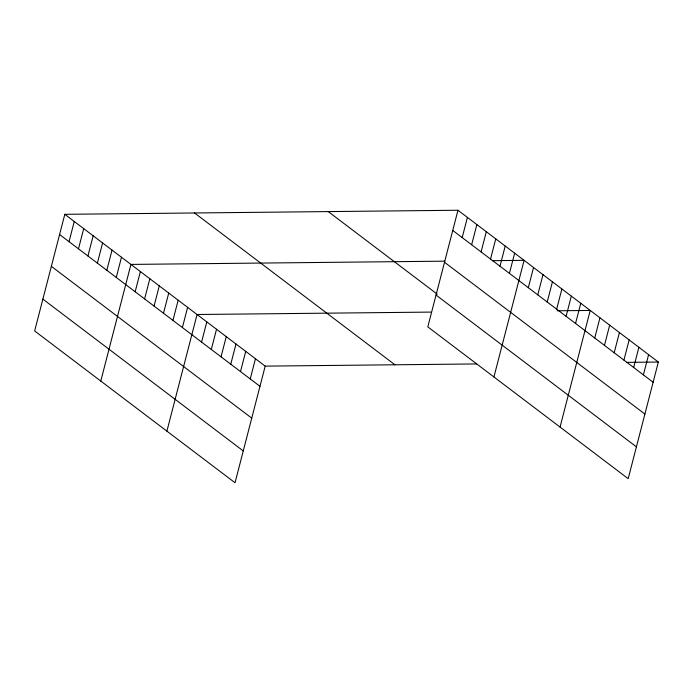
<?xml version="1.0" encoding="UTF-8"?>
<svg xmlns="http://www.w3.org/2000/svg" width="693" height="693" viewBox="0 0 693 693"><rect width="100%" height="100%" fill="white"/><g stroke="black" fill="none" stroke-linecap="round" stroke-linejoin="round"><path stroke-width="1.04" d="M64.813 214.319L34.65 330.951L235.031 482.752L265.194 366.129L64.813 214.319L457.969 210.248L658.35 362.049L628.187 478.681L427.806 326.871L457.969 210.248M69.04 241.675L74.255 221.474M78.482 248.83L83.706 228.638M87.933 255.986L93.148 235.793M97.375 263.141L102.599 242.948M106.826 270.296L112.041 250.104M116.268 277.451L121.492 257.259M100.78 381.046L130.942 264.414L444.811 261.166M135.161 291.77L140.384 271.569M144.612 298.926L149.835 278.733M154.054 306.081L159.277 285.888M163.505 313.236L168.728 293.044M172.947 320.391L178.17 300.199M182.398 327.546L187.621 307.354M166.9 431.141L197.063 314.509L430.777 312.093M201.576 342.082L206.8 321.89M211.304 349.454L216.528 329.262M221.041 356.826L226.264 336.633M230.769 364.197L235.992 344.005M240.506 371.569L245.729 351.377M250.242 378.95L255.457 358.749M462.196 237.595L467.42 217.403M471.638 244.75L476.862 224.558M481.089 251.905L486.313 231.713M490.531 259.061L495.755 238.868M499.982 266.225L505.206 246.024M509.424 273.38L514.648 253.188M493.936 376.966L524.099 260.343L492.177 260.672M528.317 287.69L533.541 267.498M537.768 294.846L542.991 274.653M547.21 302.001L552.434 281.808M556.661 309.156L561.884 288.964M566.103 316.32L571.327 296.119M575.554 323.475L580.777 303.283M560.057 427.061L590.219 310.438L557.267 310.776M594.733 338.002L599.956 317.81M604.461 345.374L609.684 325.182M614.197 352.746L619.421 332.553M623.925 360.126L629.149 339.925M633.662 367.498L638.885 347.306M643.399 374.87L648.613 354.677M265.194 366.129L476.628 363.938M626.429 362.378L658.35 362.049M452.746 230.44L653.127 382.241M444.516 262.266L644.897 414.067M328.231 211.59L437.292 294.213M436.036 295.053L636.417 446.855M194.551 212.976L394.932 364.778M59.589 234.511L259.97 386.322M51.36 266.337L251.741 418.139M42.879 299.125L243.26 450.935"/></g></svg>
